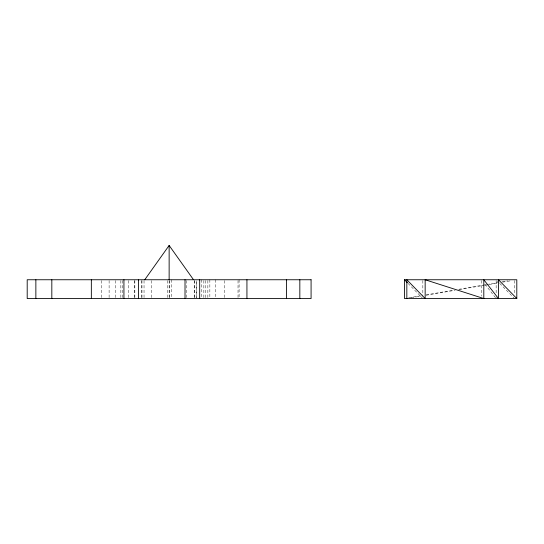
<?xml version="1.0" encoding="UTF-8"?>
<svg xmlns="http://www.w3.org/2000/svg" width="544" height="544" viewBox="0 0 544 544"><rect width="100%" height="100%" fill="white"/><g stroke="black" fill="none" stroke-linecap="round" stroke-linejoin="round"><path stroke-width="0.41" stroke-dasharray="2.72 2.04" d="M408.673 297.84L420.335 295.848M426.17 294.848L453.662 290.149M458.66 289.292L486.152 284.594M486.982 284.451L497.814 282.601M501.983 281.887L507.81 280.894M410.999 297.84L420.995 296.126M425.993 295.276L455.151 290.292M459.32 289.578L484.31 285.308M485.139 285.165L488.478 284.594M489.308 284.451L497.638 283.03M502.636 282.173L510.136 280.894M497.332 280.962L499.106 282.785M499.698 283.39L514.474 298.547M408.054 283.39L422.246 297.942M485.024 284.288L496.148 298.547L496.148 296.915M514.474 280.568L514.474 294.46M496.148 280.568L496.148 292.828M481.488 280.568L481.488 296.099M422.838 280.568L422.838 296.099M239.095 279.752L239.095 297.731M238.027 280.568L238.027 297.731M224.706 280.568L224.706 297.731M215.594 279.752L215.594 297.731M209.848 279.752L209.848 297.731M207.856 280.568L207.856 297.731M205.598 280.568L205.598 297.731M203.85 280.568L203.85 297.731M201.477 279.752L201.477 297.731M194.439 280.568L194.439 297.731M194.242 280.568L194.242 297.731M186.694 280.568L186.694 297.731M171.217 279.752L171.217 297.731M169.259 280.568L169.259 297.731M169.136 280.568L169.136 297.731M167.307 280.568L167.307 297.731M151.586 280.568L151.586 297.731M144.038 280.568L144.038 297.731M141.964 280.568L141.977 297.731M141.576 280.568L141.576 297.731M134.851 280.568L134.851 297.731M134.429 280.568L134.429 297.731M128.282 280.568L128.282 298.547M122.686 280.568L122.686 297.731M120.85 280.568L120.85 297.731M115.382 280.568L115.382 297.731M109.106 280.568L109.106 297.731M101.721 280.568L101.721 297.731M196.302 297.731L196.302 280.568L196.241 297.731"/><path stroke-width="0.82" d="M144.745 279.752L169.136 245.453L193.528 279.752M404.505 279.752L516.8 279.752L516.8 298.547L404.505 298.547L404.505 279.752L407.463 282.785M516.8 298.547L498.474 279.752L498.474 298.547L483.806 279.752L483.806 298.547L425.156 279.752L425.156 298.547L406.83 279.752L406.83 298.547M299.832 279.752L299.832 298.547M286.45 279.752L286.45 298.547M246.935 279.752L246.935 298.547M199.689 279.752L199.689 298.547M185.021 279.752L185.021 298.547M169.136 245.453L169.136 279.752M138.591 279.752L138.591 298.547M123.93 279.752L123.93 298.547M91.344 279.752L91.344 298.547M51.823 279.752L51.823 298.547M35.863 279.752L35.863 298.547M311.08 279.752L27.2 279.752L27.2 298.547L311.08 298.547L311.08 279.752"/></g></svg>
